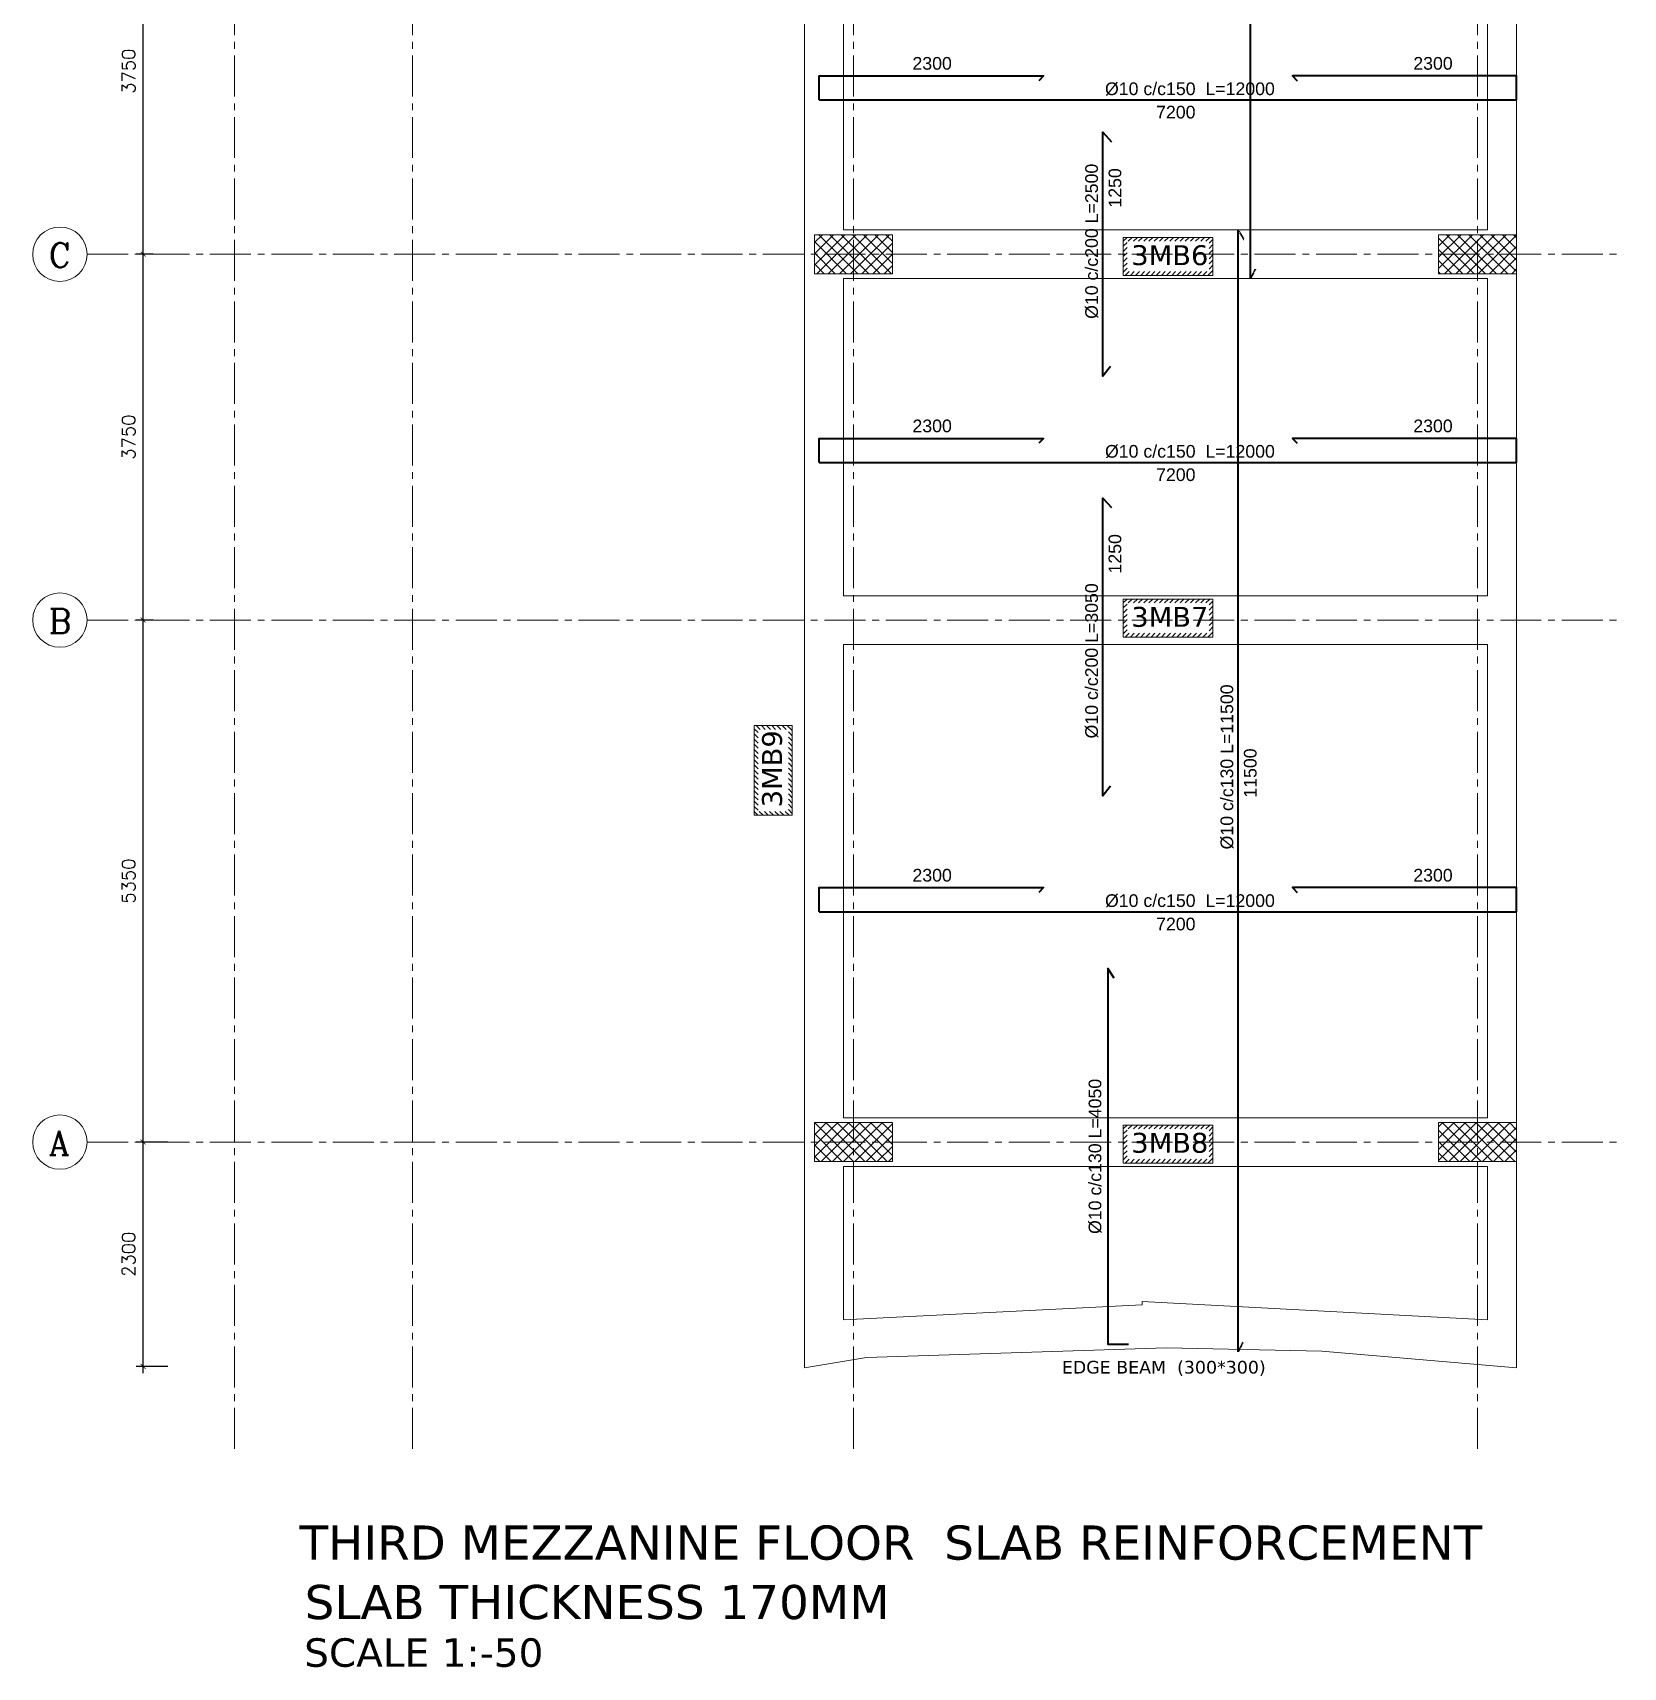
# Model space of a CAD drawing. Header units: inches. Extents: x -26151 to 62940, y -10194 to 246332.
# Drawn here: x 30132 to 31763, y 116378 to 118053 of the extents above; entities that cross this region are included whole.
import ezdxf

# ---------------------------------------------------------------- set-up
doc = ezdxf.new("R2010")
doc.units = ezdxf.units.IN
doc.header["$LTSCALE"] = 0.7
doc.header["$MEASUREMENT"] = 0
for name, pattern in [('ACAD_ISO10W100', [18, 12, -3, 0, -3]), ('CENTER2', [1.125, 0.75, -0.125, 0.125, -0.125]), ('DASHED2', [0.375, 0.25, -0.125])]:
    doc.linetypes.add(name, pattern=pattern)
doc.layers.get('0').update_dxf_attribs({"lineweight": 13})
doc.layers.get('Defpoints').update_dxf_attribs({"lineweight": 5})
for name, color, linetype, lineweight in [('axis', 254, 'ACAD_ISO10W100', 9), ('BEAM', 5, 'Continuous', 0), ('COLUMN', 4, 'Continuous', 20), ('dim', 1, 'Continuous', 25), ('hach 1', 254, 'Continuous', 9), ('hatch', 9, 'Continuous', 9), ('TEXT', 3, 'Continuous', 25), ('top renforcment', 7, 'Continuous', 40)]:
    doc.layers.add(name, color=color, linetype=linetype, lineweight=lineweight)
doc.styles.add('100', font='romans.shx', dxfattribs={"height": 13.5})
doc.styles.add('GENERATED_STYLE_4', font='verdanai.ttf')
doc.styles.add('romanc', font='verdana.ttf', dxfattribs={"height": 250})
doc.styles.get("Standard").update_dxf_attribs({"font": 'arial.ttf', "height": 13})
doc.dimstyles.new('abr100', dxfattribs={"dimtxt": 15, "dimasz": 5, "dimexe": 7, "dimexo": 7, "dimgap": 8, "dimtad": 1, "dimdec": 0, "dimlfac": 10, "dimzin": 4, "dimdsep": 46, "dimtxsty": '100', "dimblk": 'ARCHTICK', "dimcen": 0.09, "dimdle": 7, "dimclrd": 1, "dimclre": 8, "dimclrt": 2, "dimadec": 0, "dimazin": 1, "dimtfac": 1, "dimtdec": 0, "dimtix": 1, "dimtofl": 0, "dimtmove": 0, "dimatfit": 3, "dimldrblk": 'ARCHTICK', "dimfxl": 0, "dimtolj": 1, "dimtzin": 0, "dimlwd": -1, "dimlwe": -1, "dimarcsym": 0})
doc.dimstyles.get("Standard").update_dxf_attribs({"dimtxt": 13, "dimasz": 5, "dimexe": 0.18, "dimexo": 0.0625, "dimgap": 6, "dimtad": 1, "dimdec": 0, "dimlfac": 10, "dimzin": 0, "dimdsep": 46, "dimtxsty": 'Standard', "dimblk": 'ARCHTICK', "dimcen": 0.09, "dimse1": 1, "dimse2": 1, "dimclrd": 1, "dimclre": 7, "dimclrt": 3, "dimadec": 0, "dimazin": 0, "dimtfac": 1, "dimtdec": 0, "dimtix": 1, "dimtofl": 0, "dimtmove": 0, "dimatfit": 3, "dimldrblk": 'ARCHTICK', "dimfxl": 0, "dimtolj": 1, "dimtzin": 0, "dimarcsym": 0})
doc.dimstyles.new('STANDARD$0', dxfattribs={"dimscale": 0, "dimtxt": 50, "dimasz": 8, "dimexe": 15, "dimexo": 0.0625, "dimgap": 2, "dimtad": 1, "dimdec": 0, "dimzin": 0, "dimdsep": 46, "dimtxsty": 'Standard', "dimblk1": 'ARCHTICK', "dimblk2": 'ARCHTICK', "dimsah": 1, "dimcen": 0.09, "dimdle": 15, "dimclrd": 3, "dimclre": 3, "dimclrt": 3, "dimazin": 0, "dimtfac": 1, "dimtdec": 0, "dimtofl": 0, "dimtmove": 1, "dimatfit": 3, "dimldrblk": 'ARCHTICK', "dimfxl": 0, "dimtolj": 1, "dimtzin": 0, "dimarcsym": 0})
pattern_1 = [(45, (-431586.329, -142697.6286), (-5.7452426, 5.7452426), []), (135, (-431586.329, -142697.6286), (-5.7452426, -5.7452426), [])]
pattern_2 = [(45, (-431586.329, -142587.6286), (-5.7452426, 5.7452426), []), (135, (-431586.329, -142587.6286), (-5.7452426, -5.7452426), [])]

# ---------------------------------------------------------------- blocks, each defined once
blk = doc.blocks.new('_ArchTick')
at = {"color": 0, "linetype": 'ByBlock', "lineweight": 0, "const_width": 0.15}
blk.add_lwpolyline([(-0.5, -0.5), (0.5, 0.5)], dxfattribs=at)
blk = doc.blocks.new('*D634')
at = {"layer": 'Defpoints', "color": 0, "transparency": 16777216}
for p in [(30245.6, 116916.1), (30277.9, 116916.1), (30277.9, 116686.1)]:
    blk.add_point(p, dxfattribs=at)
at = {"layer": 'dim', "color": 1, "transparency": 16777216}
blk.add_line((30245.6, 116679.1), (30245.6, 116923.1), dxfattribs=at)
at = {"layer": 'dim', "color": 8, "transparency": 16777216}
for p, q in [((30270.9, 116916.1), (30238.6, 116916.1)), ((30270.9, 116686.1), (30238.6, 116686.1))]:
    blk.add_line(p, q, dxfattribs=at)
at = {"layer": 'dim', "color": 1, "transparency": 16777216, "xscale": 5, "yscale": 5, "zscale": 5}
for p, rotation in [((30245.6, 116916.1), 90), ((30245.6, 116686.1), 270)]:
    blk.add_blockref('_ArchTick', p, dxfattribs=dict(at, rotation=rotation))
at = {"layer": 'dim', "color": 2, "transparency": 16777216, "insert": (30230.8, 116801.1), "char_height": 13.5, "attachment_point": 5, "rotation": 90, "style": '100'}
blk.add_mtext('\\A1;2300', dxfattribs=at)
blk = doc.blocks.new('*D635')
at = {"layer": 'Defpoints', "color": 0, "transparency": 16777216}
for p in [(30245.6, 117451.1), (30262.9, 117451.1), (30277.9, 116916.1)]:
    blk.add_point(p, dxfattribs=at)
at = {"layer": 'dim', "color": 8, "transparency": 16777216}
for p, q in [((30255.9, 117451.1), (30238.6, 117451.1)), ((30270.9, 116916.1), (30238.6, 116916.1))]:
    blk.add_line(p, q, dxfattribs=at)
at = {"layer": 'dim', "color": 1, "transparency": 16777216}
blk.add_line((30245.6, 116909.1), (30245.6, 117458.1), dxfattribs=at)
at = {"layer": 'dim', "color": 1, "transparency": 16777216, "xscale": 5, "yscale": 5, "zscale": 5}
for p, rotation in [((30245.6, 117451.1), 90), ((30245.6, 116916.1), 270)]:
    blk.add_blockref('_ArchTick', p, dxfattribs=dict(at, rotation=rotation))
at = {"layer": 'dim', "color": 2, "transparency": 16777216, "insert": (30230.8, 117183.6), "char_height": 13.5, "attachment_point": 5, "rotation": 90, "style": '100'}
blk.add_mtext('\\A1;5350', dxfattribs=at)
blk = doc.blocks.new('*D636')
at = {"layer": 'Defpoints', "color": 0, "transparency": 16777216}
for p in [(30245.6, 117826.1), (30262.9, 117826.1), (30262.9, 117451.1)]:
    blk.add_point(p, dxfattribs=at)
at = {"layer": 'dim', "color": 1, "transparency": 16777216}
blk.add_line((30245.6, 117444.1), (30245.6, 117833.1), dxfattribs=at)
at = {"layer": 'dim', "color": 8, "transparency": 16777216}
for p, q in [((30255.9, 117826.1), (30238.6, 117826.1)), ((30255.9, 117451.1), (30238.6, 117451.1))]:
    blk.add_line(p, q, dxfattribs=at)
at = {"layer": 'dim', "color": 1, "transparency": 16777216, "xscale": 5, "yscale": 5, "zscale": 5}
for p, rotation in [((30245.6, 117826.1), 90), ((30245.6, 117451.1), 270)]:
    blk.add_blockref('_ArchTick', p, dxfattribs=dict(at, rotation=rotation))
at = {"layer": 'dim', "color": 2, "transparency": 16777216, "insert": (30230.8, 117638.6), "char_height": 13.5, "attachment_point": 5, "rotation": 90, "style": '100'}
blk.add_mtext('\\A1;3750', dxfattribs=at)
blk = doc.blocks.new('*D637')
at = {"layer": 'Defpoints', "color": 0, "transparency": 16777216}
for p in [(30245.6, 118201.1), (30282.8, 118201.1), (30262.9, 117826.1)]:
    blk.add_point(p, dxfattribs=at)
at = {"layer": 'dim', "color": 8, "transparency": 16777216}
for p, q in [((30275.8, 118201.1), (30238.6, 118201.1)), ((30255.9, 117826.1), (30238.6, 117826.1))]:
    blk.add_line(p, q, dxfattribs=at)
at = {"layer": 'dim', "color": 1, "transparency": 16777216}
blk.add_line((30245.6, 117819.1), (30245.6, 118208.1), dxfattribs=at)
at = {"layer": 'dim', "color": 1, "transparency": 16777216, "xscale": 5, "yscale": 5, "zscale": 5}
for p, rotation in [((30245.6, 118201.1), 90), ((30245.6, 117826.1), 270)]:
    blk.add_blockref('_ArchTick', p, dxfattribs=dict(at, rotation=rotation))
at = {"layer": 'dim', "color": 2, "transparency": 16777216, "insert": (30230.8, 118013.6), "char_height": 13.5, "attachment_point": 5, "rotation": 90, "style": '100'}
blk.add_mtext('\\A1;3750', dxfattribs=at)
blk = doc.blocks.new('*D1042')
at = {"layer": 'Defpoints', "color": 0, "transparency": 16777216}
for p in [(30933.9, 117959, -7649.3), (31653.9, 117959, -48044.7), (31653.9, 117959)]:
    blk.add_point(p, dxfattribs=at)
at = {"layer": 'TEXT', "color": 3, "transparency": 16777216, "insert": (31304.4, 117971.6), "char_height": 13, "attachment_point": 5}
blk.add_mtext('\\A1;7200', dxfattribs=at)
blk = doc.blocks.new('*D1043')
at = {"layer": 'Defpoints', "color": 0, "transparency": 16777216}
for p in [(30938.9, 117984.1, 11818.4), (31653.9, 117984.1, -7649.3), (31653.9, 117982.4)]:
    blk.add_point(p, dxfattribs=at)
at = {"layer": 'TEXT', "color": 3, "transparency": 16777216, "insert": (31318.9, 117995.4), "char_height": 13, "attachment_point": 5}
blk.add_mtext('\\A1;%%C10 c/c150  L=12000', dxfattribs=at)
blk = doc.blocks.new('*D1044')
at = {"layer": 'Defpoints', "color": 0, "transparency": 16777216}
for p in [(30938.9, 118010.7, 11818.4), (30938.9, 118009), (31168.8, 118010.7, 13009.9)]:
    blk.add_point(p, dxfattribs=at)
at = {"layer": 'TEXT', "color": 3, "transparency": 16777216, "insert": (31054.6, 118021.6), "char_height": 13, "attachment_point": 5}
blk.add_mtext('\\A1;2300', dxfattribs=at)
blk = doc.blocks.new('*D1045')
at = {"layer": 'Defpoints', "color": 0, "transparency": 16777216}
for p in [(31423.9, 118010.7, 13009.9), (31653.9, 118010.7, 23636.7), (31653.9, 118009)]:
    blk.add_point(p, dxfattribs=at)
at = {"layer": 'TEXT', "color": 3, "transparency": 16777216, "insert": (31568.1, 118021.6), "char_height": 13, "attachment_point": 5}
blk.add_mtext('\\A1;2300', dxfattribs=at)
blk = doc.blocks.new('*D1046')
at = {"layer": 'Defpoints', "color": 0, "transparency": 16777216}
for p in [(30933.9, 117587.3, -7649.3), (31653.9, 117587.3, -48044.7), (31653.9, 117587.3)]:
    blk.add_point(p, dxfattribs=at)
at = {"layer": 'TEXT', "color": 3, "transparency": 16777216, "insert": (31304.4, 117600), "char_height": 13, "attachment_point": 5}
blk.add_mtext('\\A1;7200', dxfattribs=at)
blk = doc.blocks.new('*D1047')
at = {"layer": 'Defpoints', "color": 0, "transparency": 16777216}
for p in [(30938.9, 117612.5, 11818.4), (31653.9, 117612.5, -7649.3), (31653.9, 117610.8)]:
    blk.add_point(p, dxfattribs=at)
at = {"layer": 'TEXT', "color": 3, "transparency": 16777216, "insert": (31318.9, 117623.8), "char_height": 13, "attachment_point": 5}
blk.add_mtext('\\A1;%%C10 c/c150  L=12000', dxfattribs=at)
blk = doc.blocks.new('*D1048')
at = {"layer": 'Defpoints', "color": 0, "transparency": 16777216}
for p in [(30938.9, 117639, 11818.4), (30938.9, 117637.3), (31168.8, 117639, 13009.9)]:
    blk.add_point(p, dxfattribs=at)
at = {"layer": 'TEXT', "color": 3, "transparency": 16777216, "insert": (31054.6, 117650), "char_height": 13, "attachment_point": 5}
blk.add_mtext('\\A1;2300', dxfattribs=at)
blk = doc.blocks.new('*D1049')
at = {"layer": 'Defpoints', "color": 0, "transparency": 16777216}
for p in [(31423.9, 117639, 13009.9), (31653.9, 117639, 23636.7), (31653.9, 117637.3)]:
    blk.add_point(p, dxfattribs=at)
at = {"layer": 'TEXT', "color": 3, "transparency": 16777216, "insert": (31568.1, 117650), "char_height": 13, "attachment_point": 5}
blk.add_mtext('\\A1;2300', dxfattribs=at)
blk = doc.blocks.new('*D1050')
at = {"layer": 'Defpoints', "color": 0, "transparency": 16777216}
for p in [(30933.9, 117126.9, -7649.3), (31653.9, 117126.9, -48044.7), (31653.9, 117126.9)]:
    blk.add_point(p, dxfattribs=at)
at = {"layer": 'TEXT', "color": 3, "transparency": 16777216, "insert": (31304.4, 117139.5), "char_height": 13, "attachment_point": 5}
blk.add_mtext('\\A1;7200', dxfattribs=at)
blk = doc.blocks.new('*D1051')
at = {"layer": 'Defpoints', "color": 0, "transparency": 16777216}
for p in [(30938.9, 117152, 11818.4), (31653.9, 117152, -7649.3), (31653.9, 117150.3)]:
    blk.add_point(p, dxfattribs=at)
at = {"layer": 'TEXT', "color": 3, "transparency": 16777216, "insert": (31318.9, 117163.3), "char_height": 13, "attachment_point": 5}
blk.add_mtext('\\A1;%%C10 c/c150  L=12000', dxfattribs=at)
blk = doc.blocks.new('*D1052')
at = {"layer": 'Defpoints', "color": 0, "transparency": 16777216}
for p in [(30938.9, 117178.6, 11818.4), (30938.9, 117176.9), (31168.8, 117178.6, 13009.9)]:
    blk.add_point(p, dxfattribs=at)
at = {"layer": 'TEXT', "color": 3, "transparency": 16777216, "insert": (31054.6, 117189.5), "char_height": 13, "attachment_point": 5}
blk.add_mtext('\\A1;2300', dxfattribs=at)
blk = doc.blocks.new('*D1053')
at = {"layer": 'Defpoints', "color": 0, "transparency": 16777216}
for p in [(31423.9, 117178.6, 13009.9), (31653.9, 117178.6, 23636.7), (31653.9, 117176.9)]:
    blk.add_point(p, dxfattribs=at)
at = {"layer": 'TEXT', "color": 3, "transparency": 16777216, "insert": (31568.1, 117189.5), "char_height": 13, "attachment_point": 5}
blk.add_mtext('\\A1;2300', dxfattribs=at)
blk = doc.blocks.new('*D1058')
at = {"layer": 'Defpoints', "color": 0, "transparency": 16777216}
for p in [(31393.4, 117851.1, -59863), (31393.4, 117851.1), (31393.4, 116701.1, -59863)]:
    blk.add_point(p, dxfattribs=at)
at = {"layer": 'TEXT', "color": 3, "transparency": 16777216, "insert": (31380.8, 117294.3), "char_height": 13, "attachment_point": 5, "rotation": 90}
blk.add_mtext('\\A1;11500', dxfattribs=at)
blk = doc.blocks.new('*D1059')
at = {"layer": 'Defpoints', "color": 0, "transparency": 16777216}
for p in [(31368.3, 117851.1, -19467.6), (31370, 117851.1), (31368.3, 116701, -40395.4)]:
    blk.add_point(p, dxfattribs=at)
at = {"layer": 'TEXT', "color": 3, "transparency": 16777216, "insert": (31357, 117300.6), "char_height": 13, "attachment_point": 5, "rotation": 90}
blk.add_mtext('\\A1;%%C10 c/c130 L=11500', dxfattribs=at)
blk = doc.blocks.new('*D1060')
at = {"layer": 'Defpoints', "color": 0, "transparency": 16777216}
for p in [(31406.2, 118621.1, -59863), (31406.2, 118621.1), (31406.2, 117801.1, -59863)]:
    blk.add_point(p, dxfattribs=at)
at = {"layer": 'TEXT', "color": 3, "transparency": 16777216, "insert": (31393.6, 118195), "char_height": 13, "attachment_point": 5, "rotation": 90}
blk.add_mtext('\\A1;8200', dxfattribs=at)
blk = doc.blocks.new('*D1061')
at = {"layer": 'Defpoints', "color": 0, "transparency": 16777216}
for p in [(31381, 118621.1, -19467.6), (31382.7, 118621.1), (31381, 117801, -40395.4)]:
    blk.add_point(p, dxfattribs=at)
at = {"layer": 'TEXT', "color": 3, "transparency": 16777216, "insert": (31369.7, 118191.6), "char_height": 13, "attachment_point": 5, "rotation": 90}
blk.add_mtext('\\A1;%%C10 c/c200 L=8200', dxfattribs=at)
blk = doc.blocks.new('*D1064')
at = {"layer": 'Defpoints', "color": 0, "transparency": 16777216}
for p in [(31254.7, 117951.1, -26473), (31254.7, 117951.1), (31254.7, 117826.1, -26473)]:
    blk.add_point(p, dxfattribs=at)
at = {"layer": 'TEXT', "color": 3, "transparency": 16777216, "insert": (31242.1, 117894), "char_height": 13, "attachment_point": 5, "rotation": 90}
blk.add_mtext('\\A1;1250', dxfattribs=at)
blk = doc.blocks.new('*D1065')
at = {"layer": 'Defpoints', "color": 0, "transparency": 16777216}
for p in [(31229.6, 117951.1, 13922.4), (31231.3, 117951.1), (31229.6, 117701.1, -1096.2)]:
    blk.add_point(p, dxfattribs=at)
at = {"layer": 'TEXT', "color": 3, "transparency": 16777216, "insert": (31218.3, 117839.3), "char_height": 13, "attachment_point": 5, "rotation": 90}
blk.add_mtext('\\A1;%%C10 c/c200 L=2500', dxfattribs=at)
blk = doc.blocks.new('*D1070')
at = {"layer": 'Defpoints', "color": 0, "transparency": 16777216}
for p in [(31234.9, 117093.9, -13009.9), (31234.8, 116688.9), (31234.9, 116688.9)]:
    blk.add_point(p, dxfattribs=at)
at = {"layer": 'TEXT', "color": 3, "transparency": 16777216, "insert": (31221.8, 116901.4), "char_height": 13, "attachment_point": 5, "rotation": 90}
blk.add_mtext('\\A1;%%C10 c/c130 L=4050', dxfattribs=at)
blk = doc.blocks.new('*D1075')
at = {"layer": 'Defpoints', "color": 0, "transparency": 16777216}
for p in [(31254.7, 117576.1, -26473), (31254.7, 117576.1), (31254.7, 117451.1, -26473)]:
    blk.add_point(p, dxfattribs=at)
at = {"layer": 'TEXT', "color": 3, "transparency": 16777216, "insert": (31242.1, 117519), "char_height": 13, "attachment_point": 5, "rotation": 90}
blk.add_mtext('\\A1;1250', dxfattribs=at)
blk = doc.blocks.new('*D1076')
at = {"layer": 'Defpoints', "color": 0, "transparency": 16777216}
for p in [(31229.6, 117576.1, 13922.4), (31231.3, 117576.1), (31229.6, 117271.1, -1096.2)]:
    blk.add_point(p, dxfattribs=at)
at = {"layer": 'TEXT', "color": 3, "transparency": 16777216, "insert": (31218.3, 117409.3), "char_height": 13, "attachment_point": 5, "rotation": 90}
blk.add_mtext('\\A1;%%C10 c/c200 L=3050', dxfattribs=at)

msp = doc.modelspace()

# ---------------------------------------------------------------- hatches: boundary and pattern name
at = {"layer": 'hach 1', "linetype": 'ByBlock'}
h = msp.add_hatch(dxfattribs=at)
h.set_pattern_fill('ANSI31', color=256, scale=30, style=0)
h.set_pattern_definition([(45, (43707.99, -1834.8335), (-2.65165043, 2.65165043), [])])
h.paths.add_polyline_path([(31342.54, 117843.33), (31250.59, 117843.33), (31250.59, 117804.33), (31342.54, 117804.33)])
h.paths.add_polyline_path([(31338.54, 117839.33), (31338.54, 117808.33), (31254.59, 117808.33), (31254.59, 117839.33)], flags=16)
h = msp.add_hatch(dxfattribs=at)
h.set_pattern_fill('ANSI31', color=256, scale=30, style=0)
h.set_pattern_definition([(45, (43707.99, -2205.534), (-2.65165043, 2.65165043), [])])
h.paths.add_polyline_path([(31342.54, 117472.63), (31250.59, 117472.63), (31250.59, 117433.63), (31342.54, 117433.63)])
h.paths.add_polyline_path([(31338.54, 117468.63), (31338.54, 117437.63), (31254.59, 117437.63), (31254.59, 117468.63)], flags=16)
h = msp.add_hatch(dxfattribs=at)
h.set_pattern_fill('ANSI31', color=256, scale=30, angle=90, style=0)
h.set_pattern_definition([(135, (150550.393, 129708.4242), (-2.65165043, -2.65165043), [])])
h.paths.add_polyline_path([(30872.23, 117342.97), (30872.23, 117251.03), (30911.23, 117251.03), (30911.23, 117342.97)])
h.paths.add_polyline_path([(30876.23, 117338.97), (30907.23, 117338.97), (30907.23, 117255.03), (30876.23, 117255.03)], flags=16)
h = msp.add_hatch(dxfattribs=at)
h.set_pattern_fill('ANSI31', color=256, scale=30, style=0)
h.set_pattern_definition([(45, (43707.99, -2744.5835), (-2.65165043, 2.65165043), [])])
h.paths.add_polyline_path([(31342.54, 116933.58), (31250.59, 116933.58), (31250.59, 116894.58), (31342.54, 116894.58)])
h.paths.add_polyline_path([(31338.54, 116929.58), (31338.54, 116898.58), (31254.59, 116898.58), (31254.59, 116929.58)], flags=16)
at = {"layer": 'hatch', "ltscale": 0.5}
h = msp.add_hatch(dxfattribs=at)
h.set_pattern_fill('NET', color=256, scale=65, angle=45, style=0)
h.set_pattern_definition(pattern_2)
h.paths.add_polyline_path([(30933.86, 117846.08), (31013.86, 117846.08), (31013.86, 117806.08), (30933.86, 117806.08)])
h = msp.add_hatch(dxfattribs=at)
h.set_pattern_fill('NET', color=256, scale=65, angle=45, style=0)
h.set_pattern_definition(pattern_2)
h.paths.add_polyline_path([(31573.86, 117846.08), (31653.86, 117846.08), (31653.86, 117806.08), (31573.86, 117806.08)])
h = msp.add_hatch(dxfattribs=at)
h.set_pattern_fill('NET', color=256, scale=65, angle=45, style=0)
h.set_pattern_definition(pattern_1)
h.paths.add_polyline_path([(30933.86, 116936.08), (31013.86, 116936.08), (31013.86, 116896.08), (30933.86, 116896.08)])
h = msp.add_hatch(dxfattribs=at)
h.set_pattern_fill('NET', color=256, scale=65, angle=45, style=0)
h.set_pattern_definition(pattern_1)
h.paths.add_polyline_path([(31573.86, 116936.08), (31653.86, 116936.08), (31653.86, 116896.08), (31573.86, 116896.08)])

# ---------------------------------------------------------------- linework, layer by layer
at = {"lineweight": 20}
for centre in [(30160.31, 117826.08), (30160.31, 117451.08), (30160.31, 116916.08)]:
    msp.add_ellipse(centre, major_axis=(-0.02, 27.86), ratio=1, start_param=4.7118466, end_param=10.9950319, dxfattribs=at)
at = {"layer": 'axis', "linetype": 'CENTER2', "ltscale": 80}
for p, q in [((30339.36, 116601.69), (30339.36, 119991.98)), ((30521.86, 116601.69), (30521.86, 119991.98)), ((30973.86, 116601.69), (30973.86, 119991.98)), ((31613.86, 116601.69), (31613.86, 119991.98)), ((30188.17, 117826.08), (31763.22, 117826.08)), ((30188.17, 117451.08), (31763.22, 117451.08)), ((30188.17, 116916.08), (31763.22, 116916.08))]:
    msp.add_line(p, q, dxfattribs=at)
at = {"layer": 'BEAM', "linetype": 'Continuous'}
for p, q in [((31653.86, 116684.57), (31653.86, 119621.82)), ((30923.86, 116684.71), (30923.86, 118176.08)), ((30963.86, 117851.08), (30963.86, 118176.08)), ((31623.86, 118176.08), (31623.86, 117851.08)), ((30963.86, 117851.08), (31623.86, 117851.08)), ((30963.86, 117801.08), (31623.86, 117801.08)), ((30963.86, 117476.08), (30963.86, 117801.08)), ((31623.86, 117801.08), (31623.86, 117476.08)), ((30963.86, 117476.08), (31623.86, 117476.08)), ((30963.86, 117426.08), (31623.86, 117426.08)), ((30963.86, 116941.08), (30963.86, 117426.08)), ((31623.86, 117426.08), (31623.86, 116941.08)), ((30963.86, 116941.08), (31623.86, 116941.08)), ((30963.86, 116891.08), (31623.86, 116891.08)), ((30963.86, 116733.8), (30963.86, 116891.08)), ((31623.86, 116891.08), (31623.86, 116733.99))]:
    msp.add_line(p, q, dxfattribs=at)
for points in [[(31623.86, 116733.99), (31269.99, 116752.54), (31269.99, 116749.38), (30963.86, 116733.8)], [(31653.86, 116684.57), (31454.25, 116701.66), (31294.52, 116705.29), (30987.42, 116695.27), (30923.86, 116684.71)]]:
    msp.add_lwpolyline(points, dxfattribs=at)
at = {"layer": 'COLUMN'}
for points in [[(30933.86, 117846.08), (31013.86, 117846.08), (31013.86, 117806.08), (30933.86, 117806.08)], [(31573.86, 117846.08), (31653.86, 117846.08), (31653.86, 117806.08), (31573.86, 117806.08)], [(30933.86, 116936.08), (31013.86, 116936.08), (31013.86, 116896.08), (30933.86, 116896.08)], [(31573.86, 116936.08), (31653.86, 116936.08), (31653.86, 116896.08), (31573.86, 116896.08)]]:
    msp.add_lwpolyline(points, close=True, dxfattribs=at)
at = {"layer": 'hach 1', "linetype": 'ByBlock'}
for points in [[(31250.59, 117843.33), (31342.54, 117843.33), (31342.54, 117804.33), (31250.59, 117804.33)], [(31250.59, 117472.63), (31342.54, 117472.63), (31342.54, 117433.63), (31250.59, 117433.63)], [(30872.23, 117251.03), (30872.23, 117342.97), (30911.23, 117342.97), (30911.23, 117251.03)], [(31250.59, 116933.58), (31342.54, 116933.58), (31342.54, 116894.58), (31250.59, 116894.58)]]:
    msp.add_lwpolyline(points, close=True, dxfattribs=at)
at = {"layer": 'top renforcment', "color": 4, "linetype": 'DASHED2', "ltscale": 2}
for points, elevation in [([(31385.82, 117810.79), (31381.02, 117801.05), (31381.02, 118621.08), (31386.84, 118611.34)], 34486.2), ([(30938.86, 117984.16), (30938.86, 117984.16), (31653.86, 117984.17), (31653.86, 117984.17)], -11818.36), ([(31373.05, 116710.79), (31368.25, 116701.05), (31368.25, 117851.08), (31374.06, 117841.34)], 34486.2), ([(30938.86, 117612.53), (30938.86, 117612.53), (31653.86, 117612.54), (31653.86, 117612.54)], -11818.36), ([(30938.86, 117152.06), (30938.86, 117152.06), (31653.86, 117152.06), (31653.86, 117152.06)], -11818.36)]:
    msp.add_lwpolyline(points, dxfattribs=dict(at, elevation=elevation))
at = {"layer": 'top renforcment', "color": 3}
for points, elevation in [([(30938.86, 117984.16), (30938.86, 118008.97), (31168.75, 118008.97), (31163.91, 118003.94)], -11818.36), ([(31653.86, 117984.16), (31653.86, 118008.97), (31423.97, 118008.97), (31428.81, 118003.94)], -11818.36), ([(31237.39, 117710.83), (31229.53, 117701.08), (31229.52, 117951.08), (31238.41, 117941.34)], 1096.17), ([(30938.86, 117612.53), (30938.86, 117637.34), (31168.75, 117637.34), (31163.91, 117632.31)], -11818.36), ([(31653.86, 117612.53), (31653.86, 117637.34), (31423.97, 117637.34), (31428.81, 117632.31)], -11818.36), ([(31237.39, 117280.83), (31229.53, 117271.08), (31229.52, 117576.08), (31238.41, 117566.34)], 1096.17), ([(30938.86, 117152.06), (30938.86, 117176.87), (31168.75, 117176.87), (31163.91, 117171.84)], -11818.36), ([(31653.86, 117152.06), (31653.86, 117176.87), (31423.97, 117176.87), (31428.81, 117171.84)], -11818.36)]:
    msp.add_lwpolyline(points, dxfattribs=dict(at, elevation=elevation))
msp.add_lwpolyline([(31241.11, 117084.14), (31234.84, 117093.88), (31234.84, 116708.87), (31255.88, 116708.87)], dxfattribs=at)

# ---------------------------------------------------------------- texts
at = {"layer": 'TEXT', "color": 2, "style": 'romanc'}
for s, height, p in [('3MB6', 20.4, (31258.79, 117814.9)), ('3MB7', 20.4, (31258.79, 117444.2)), ('3MB8', 20.4, (31258.79, 116905.15)), ('EDGE BEAM  (300*300)', 13, (31187.54, 116678.84))]:
    msp.add_text(s, height=height, dxfattribs=at).set_placement(p)
msp.add_text('3MB9', height=20.4, rotation=90, dxfattribs=at).set_placement((30900.66, 117259.23))
at = {"layer": 'TEXT', "style": 'romanc'}
for s, p in [('THIRD MEZZANINE FLOOR  SLAB REINFORCEMENT  ', (30406.02, 116488.14)), (' SLAB THICKNESS 170MM', (30396, 116427.19))]:
    msp.add_text(s, height=35, dxfattribs=at).set_placement(p)
at = {"layer": 'TEXT', "color": 7, "style": 'romanc'}
msp.add_text('SCALE 1:-50', height=29.1666, dxfattribs=at).set_placement((30410.78, 116378.33))
at = {"layer": 'TEXT', "char_height": 25, "attachment_point": 1, "style": 'GENERATED_STYLE_4'}
for s, insert in [('{\\Fromanc|c0;C}', (30148.85, 117837.59)), ('{\\Fromanc|c0;B}', (30148.85, 117462.59)), ('{\\Fromanc|c0;A}', (30148.85, 116927.59))]:
    msp.add_mtext(s, dxfattribs=dict(at, insert=insert))

# ---------------------------------------------------------------- dimensions: what is measured, and where the dimension line sits
at = {"layer": 'dim'}
for base, p1, p2, picture, middle in [((30245.58, 118201.08), (30262.88, 117826.08), (30282.79, 118201.08), '*D637', (30230.83, 118013.58)), ((30245.58, 117826.08), (30262.88, 117451.08), (30262.88, 117826.08), '*D636', (30230.83, 117638.58)), ((30245.58, 117451.08), (30277.94, 116916.08), (30262.88, 117451.08), '*D635', (30230.83, 117183.58)), ((30245.58, 116916.08), (30277.94, 116686.08), (30277.94, 116916.08), '*D634', (30230.83, 116801.08))]:
    dim = msp.add_linear_dim(base=base, p1=p1, p2=p2, angle=90, dimstyle='abr100', dxfattribs=at)
    dim.commit()
    dim.dimension.update_dxf_attribs({"geometry": picture, "text_midpoint": middle})
at = {"layer": 'TEXT'}
for base, p1, p2, angle, text, dimstyle, override, picture, middle in [((31382.75, 118621.08, 47496.06), (31381.05, 117801.05, 7100.68), (31381.05, 118621.08, 28028.42), 90, '%%C10 c/c200 L=<>', 'Standard', {"dimsd1": 1, "dimsd2": 1, "dimfxl": 0.1, "dimfxlon": 1}, '*D1061', (31382.75, 118191.65, 47496.06)), ((31231.25, 117951.08, 14106.02), (31229.55, 117701.08, 13009.85), (31229.55, 117951.08, 28028.42), 90, '%%C10 c/c200 L=<>', 'Standard', {"dimsd1": 1, "dimsd2": 1, "dimfxl": 0.1, "dimfxlon": 1}, '*D1065', (31231.25, 117839.33, 14106.02)), ((31369.97, 117851.08, 47496.06), (31368.28, 116701.05, 7100.68), (31368.28, 117851.08, 28028.42), 90, '%%C10 c/c130 L=<>', 'Standard', {"dimsd1": 1, "dimsd2": 1, "dimfxl": 0.1, "dimfxlon": 1}, '*D1059', (31369.97, 117300.58, 47496.06)), ((31231.25, 117576.08, 14106.02), (31229.55, 117271.08, 13009.85), (31229.55, 117576.08, 28028.42), 90, '%%C10 c/c200 L=<>', 'Standard', {"dimsd1": 1, "dimsd2": 1, "dimfxl": 0.1, "dimfxlon": 1}, '*D1076', (31231.25, 117409.33, 14106.02)), ((31234.84, 116688.87, 13009.85), (31234.87, 117093.88), (31234.87, 116688.87, 13009.85), 270, '%%C10 c/c130 L=<>', 'STANDARD$0', {"dimscale": 1, "dimtxt": 13, "dimasz": 5, "dimexe": 0.18, "dimgap": 6, "dimlfac": 10, "dimblk": 'ArchTick', "dimsah": 0, "dimdle": 0, "dimse1": 1, "dimse2": 1, "dimsd1": 1, "dimsd2": 1, "dimclrd": 1, "dimclre": 7, "dimadec": 0, "dimtix": 1, "dimtmove": 0, "dimfxl": 0.1}, '*D1070', (31234.84, 116901.38, 13009.85))]:
    dim = msp.add_linear_dim(base=base, p1=p1, p2=p2, angle=angle, text=text, dimstyle=dimstyle, override=override, dxfattribs=at)
    dim.commit()
    dim.dimension.update_dxf_attribs({"geometry": picture, "text_midpoint": middle, "dimtype": 160})
for base, p1, p2, angle, picture, middle, dimtype in [((31406.22, 118621.08, 59863.02), (31406.22, 117801.08), (31406.22, 118621.08), 90, '*D1060', (31406.22, 118194.97, 59863.02), 161), ((30938.86, 118008.97, -11818.36), (31168.83, 118010.67, 1191.5), (30938.86, 118010.67), 180, '*D1044', (31054.64, 118008.97, -11818.36), 160), ((31653.86, 117958.97, 13558.46), (30933.9, 117958.97, 5909.18), (31653.86, 117958.97, -34486.2), 360, '*D1042', (31304.36, 117958.97, 13558.46), 161), ((31254.72, 117951.08, 26472.98), (31254.72, 117826.09), (31254.72, 117951.08), 90, '*D1064', (31254.72, 117894.03, 26472.98), 161), ((31393.44, 117851.08, 59863.02), (31393.44, 116701.08), (31393.44, 117851.08), 90, '*D1058', (31393.44, 117294.29, 59863.02), 161), ((30938.86, 117637.34, -11818.36), (31168.83, 117639.04, 1191.5), (30938.86, 117639.04), 180, '*D1048', (31054.64, 117637.34, -11818.36), 160), ((31653.86, 117587.34, 13558.46), (30933.9, 117587.34, 5909.18), (31653.86, 117587.34, -34486.2), 360, '*D1046', (31304.36, 117587.34, 13558.46), 161), ((31254.72, 117576.08, 26472.98), (31254.72, 117451.09), (31254.72, 117576.08), 90, '*D1075', (31254.72, 117519.03, 26472.98), 161), ((30938.86, 117176.87, -11818.36), (31168.83, 117178.56, 1191.5), (30938.86, 117178.56), 180, '*D1052', (31054.64, 117176.87, -11818.36), 160), ((31653.86, 117126.87, 13558.46), (30933.9, 117126.87, 5909.18), (31653.86, 117126.87, -34486.2), 360, '*D1050', (31304.36, 117126.87, 13558.46), 161)]:
    dim = msp.add_linear_dim(base=base, p1=p1, p2=p2, angle=angle, dimstyle='Standard', override={"dimsd1": 1, "dimsd2": 1, "dimfxl": 0.1, "dimfxlon": 1}, dxfattribs=at)
    dim.commit()
    dim.dimension.update_dxf_attribs({"geometry": picture, "text_midpoint": middle, "dimtype": dimtype})
for base, p1, p2, picture, middle in [((31653.86, 118008.97, -11818.36), (31423.89, 118010.67, 1191.5), (31653.86, 118010.67, 11818.36), '*D1045', (31568.08, 118008.97, -11818.36)), ((31653.86, 117637.34, -11818.36), (31423.89, 117639.04, 1191.5), (31653.86, 117639.04, 11818.36), '*D1049', (31568.08, 117637.34, -11818.36)), ((31653.86, 117176.87, -11818.36), (31423.89, 117178.56, 1191.5), (31653.86, 117178.56, 11818.36), '*D1053', (31568.08, 117176.87, -11818.36))]:
    dim = msp.add_linear_dim(base=base, p1=p1, p2=p2, dimstyle='Standard', override={"dimsd1": 1, "dimsd2": 1, "dimfxl": 0.1, "dimfxlon": 1}, dxfattribs=at)
    dim.commit()
    dim.dimension.update_dxf_attribs({"geometry": picture, "text_midpoint": middle, "dimtype": 160})
for base, p1, p2, picture, middle in [((31653.86, 117982.44, 1191.5), (30938.86, 117984.14, 13009.85), (31653.86, 117984.14, -6457.78), '*D1043', (31318.86, 117982.44, 1191.5)), ((31653.86, 117610.81, 1191.5), (30938.86, 117612.51, 13009.85), (31653.86, 117612.51, -6457.78), '*D1047', (31318.86, 117610.81, 1191.5)), ((31653.86, 117150.34, 1191.5), (30938.86, 117152.03, 13009.85), (31653.86, 117152.03, -6457.78), '*D1051', (31318.86, 117150.34, 1191.5))]:
    dim = msp.add_linear_dim(base=base, p1=p1, p2=p2, text='%%C10 c/c150  L=12000', dimstyle='Standard', override={"dimsd1": 1, "dimsd2": 1, "dimfxl": 0.1, "dimfxlon": 1}, dxfattribs=at)
    dim.commit()
    dim.dimension.update_dxf_attribs({"geometry": picture, "text_midpoint": middle, "dimtype": 160})

doc.saveas('drawing.dxf')
